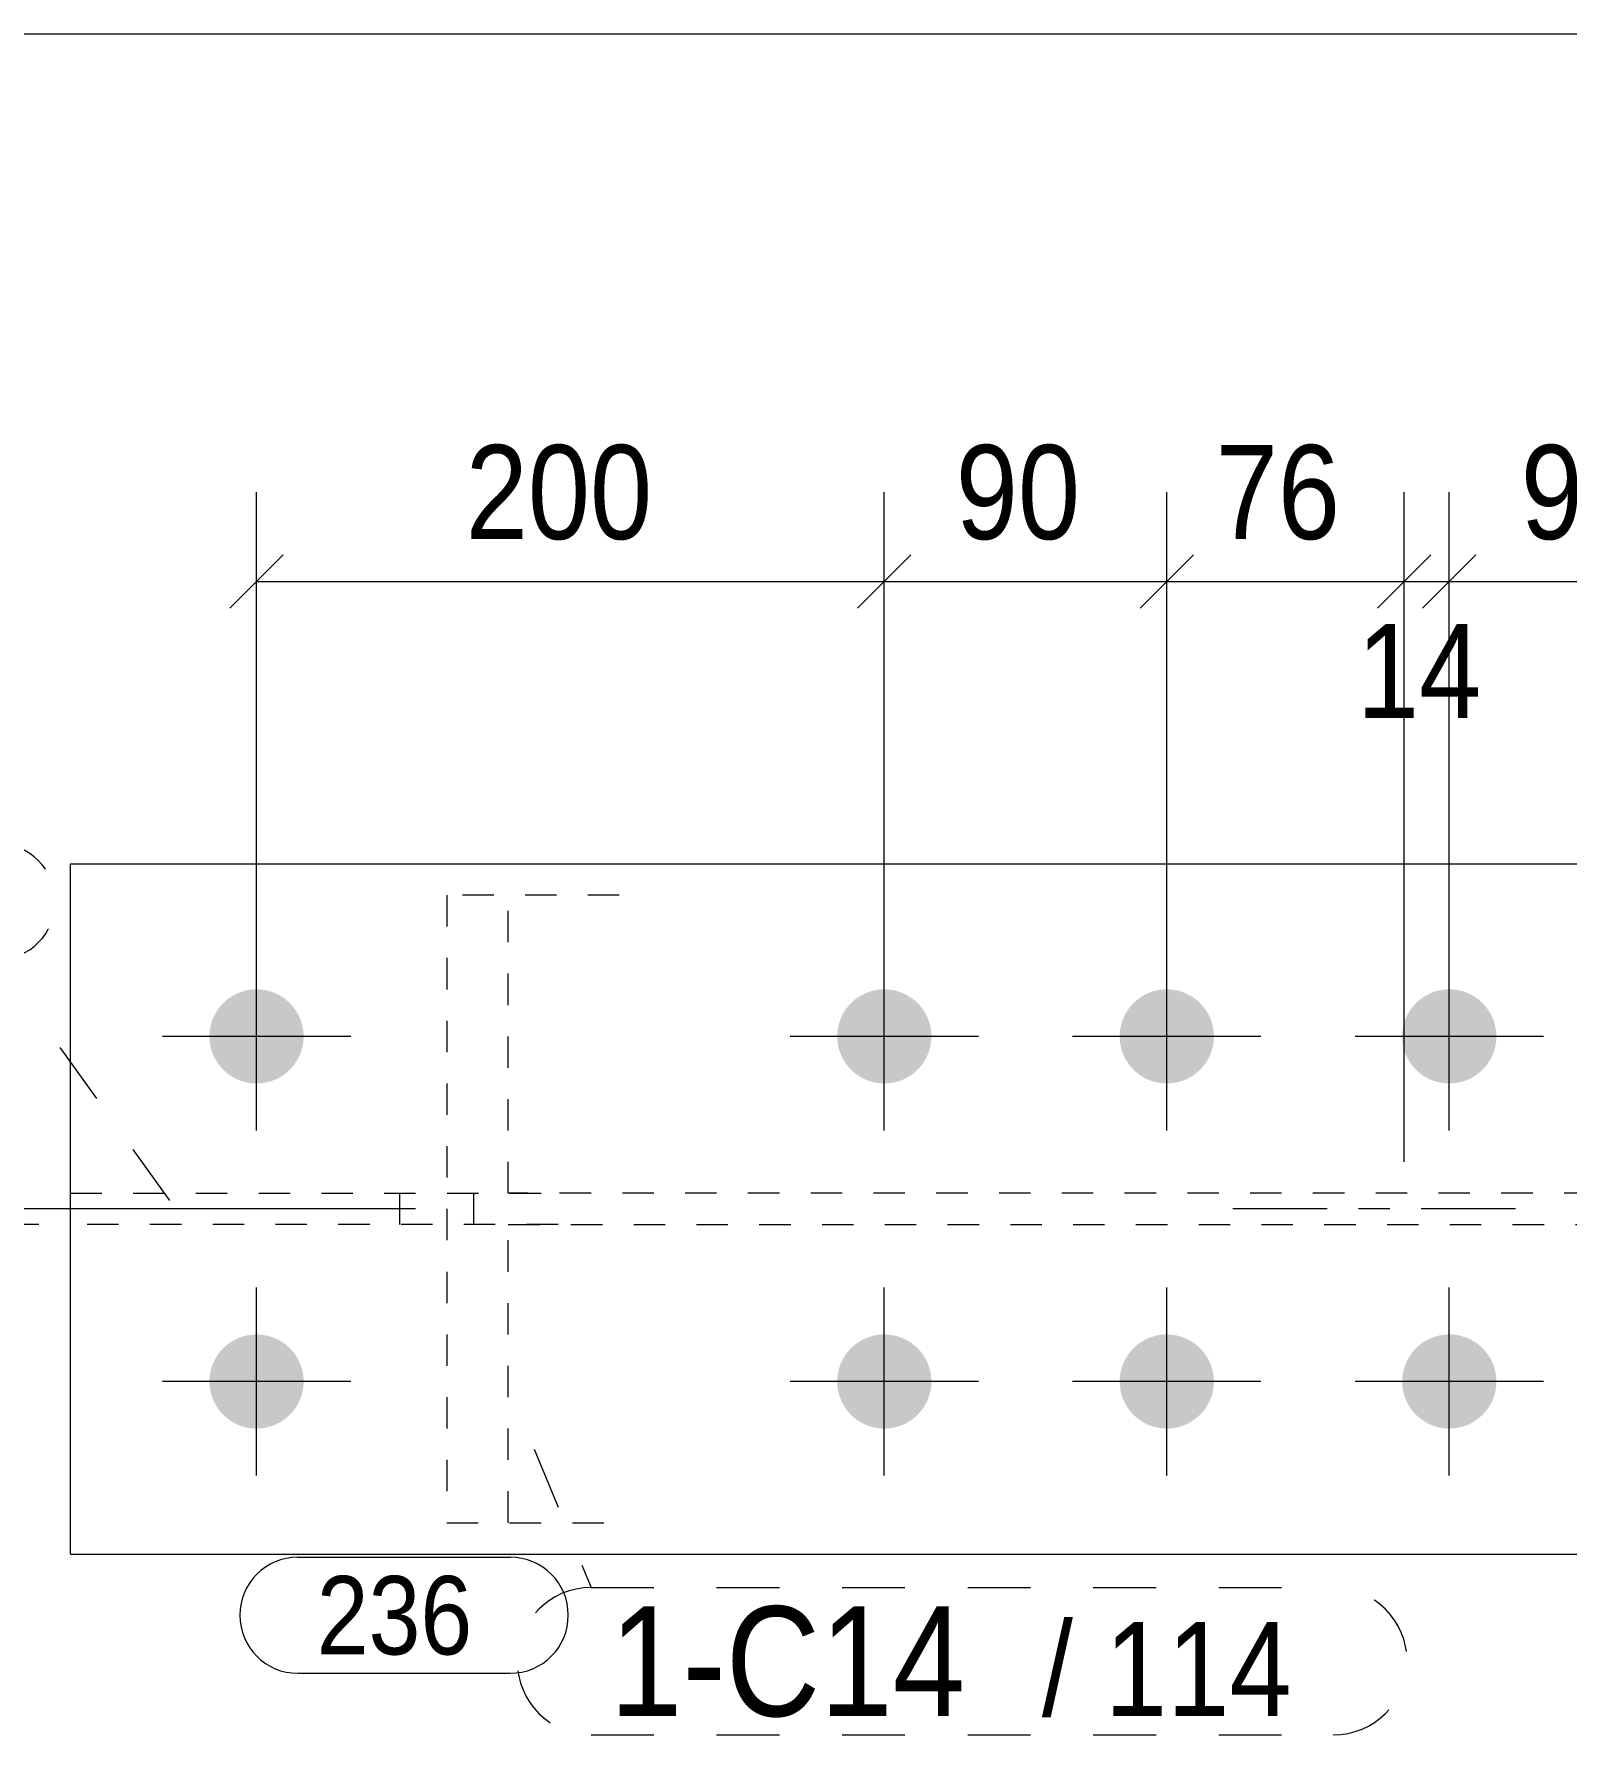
# Model space of a CAD drawing. Header units: millimetres. Extents: x 2 to 579, y 1 to 825.
# Drawn here: x 201.7 to 250.6, y 770.8 to 825 of the extents above; entities that cross this region are included whole.
import ezdxf

# ---------------------------------------------------------------- set-up
doc = ezdxf.new("R2010")
doc.units = ezdxf.units.MM
for name, pattern in [('XKITLINE00', [0]), ('XKITLINE01', [4, 1, -1, 1, -1]), ('XKITLINE02', [4, 2, -2]), ('XKITLINE03', [6, 3, -1, 1, -1])]:
    doc.linetypes.add(name, pattern=pattern)
for name, color, linetype, lineweight in [('Bolt', 3, 'Continuous', 0), ('Dimensions', 7, 'Continuous', 0), ('DrawingSheet', 5, 'Continuous', 0), ('Part', 2, 'Continuous', 0), ('PartMark', 7, 'Continuous', 0)]:
    doc.layers.add(name, color=color, linetype=linetype, lineweight=lineweight)
doc.styles.add('ARIAL', font='ARIAL.TTF')

# ---------------------------------------------------------------- blocks, each defined once
blk = doc.blocks.new('*A126')
at = {"layer": 'Bolt'}
for points in [[(208.797, 791.55), (208.76, 791.552), (208.723, 791.554), (208.687, 791.557), (208.65, 791.561), (208.614, 791.566), (208.577, 791.572), (208.541, 791.579), (208.505, 791.586), (208.469, 791.595), (208.434, 791.604), (208.398, 791.615), (208.363, 791.626), (208.328, 791.638), (208.294, 791.651), (208.26, 791.664), (208.226, 791.679), (208.192, 791.694), (208.159, 791.71), (208.127, 791.727), (208.094, 791.745), (208.063, 791.763), (208.031, 791.783), (208, 791.803), (207.97, 791.824), (207.94, 791.845), (207.911, 791.867), (207.882, 791.89), (207.854, 791.914), (207.826, 791.939), (207.799, 791.964), (207.773, 791.989), (207.747, 792.016), (207.722, 792.043), (207.698, 792.07), (207.674, 792.098), (207.651, 792.127), (207.629, 792.156), (207.607, 792.186), (207.587, 792.217), (207.567, 792.248), (207.547, 792.279), (207.529, 792.311), (207.511, 792.343), (207.494, 792.376), (207.478, 792.409), (207.462, 792.442), (207.448, 792.476), (207.434, 792.51), (207.421, 792.545), (207.409, 792.579), (207.398, 792.615), (207.388, 792.65), (207.379, 792.686), (207.37, 792.721), (207.363, 792.757), (207.356, 792.794), (207.35, 792.83), (207.345, 792.866), (207.341, 792.903), (207.338, 792.94), (207.336, 792.976), (207.334, 793.013), (207.334, 793.05), (207.334, 793.087), (207.336, 793.124), (207.338, 793.16), (207.341, 793.197), (207.345, 793.234), (207.35, 793.27), (207.356, 793.306), (207.363, 793.343), (207.37, 793.379), (207.379, 793.414), (207.388, 793.45), (207.398, 793.485), (207.409, 793.521), (207.421, 793.555), (207.434, 793.59), (207.448, 793.624), (207.462, 793.658), (207.478, 793.691), (207.494, 793.724), (207.511, 793.757), (207.529, 793.789), (207.547, 793.821), (207.567, 793.852), (207.587, 793.883), (207.607, 793.914), (207.629, 793.944), (207.651, 793.973), (207.674, 794.002), (207.698, 794.03), (207.722, 794.057), (207.747, 794.084), (207.773, 794.111), (207.799, 794.136), (207.826, 794.161), (207.854, 794.186), (207.882, 794.21), (207.911, 794.233), (207.94, 794.255), (207.97, 794.276), (208, 794.297), (208.031, 794.317), (208.063, 794.337), (208.094, 794.355), (208.127, 794.373), (208.159, 794.39), (208.192, 794.406), (208.226, 794.421), (208.26, 794.436), (208.294, 794.449), (208.328, 794.462), (208.363, 794.474), (208.398, 794.485), (208.434, 794.496), (208.469, 794.505), (208.505, 794.514), (208.541, 794.521), (208.577, 794.528), (208.614, 794.534), (208.65, 794.539), (208.687, 794.543), (208.723, 794.546), (208.76, 794.548), (208.797, 794.55), (208.834, 794.55), (208.871, 794.55), (208.907, 794.548), (208.944, 794.546), (208.981, 794.543), (209.017, 794.539), (209.054, 794.534), (209.09, 794.528), (209.126, 794.521), (209.162, 794.514), (209.198, 794.505), (209.234, 794.496), (209.269, 794.485), (209.304, 794.474), (209.339, 794.462), (209.374, 794.449), (209.408, 794.436), (209.442, 794.421), (209.475, 794.406), (209.508, 794.39), (209.541, 794.373), (209.573, 794.355), (209.605, 794.337), (209.636, 794.317), (209.667, 794.297), (209.697, 794.276), (209.727, 794.255), (209.757, 794.233), (209.785, 794.21), (209.814, 794.186), (209.841, 794.161), (209.868, 794.136), (209.894, 794.111), (209.92, 794.084), (209.945, 794.057), (209.97, 794.03), (209.993, 794.002), (210.016, 793.973), (210.039, 793.944), (210.06, 793.914), (210.081, 793.883), (210.101, 793.852), (210.12, 793.821), (210.139, 793.789), (210.157, 793.757), (210.174, 793.724), (210.19, 793.691), (210.205, 793.658), (210.22, 793.624), (210.233, 793.59), (210.246, 793.555), (210.258, 793.521), (210.269, 793.485), (210.279, 793.45), (210.289, 793.414), (210.297, 793.379), (210.305, 793.343), (210.312, 793.306), (210.318, 793.27), (210.323, 793.234), (210.327, 793.197), (210.33, 793.16), (210.332, 793.124), (210.333, 793.087), (210.334, 793.05), (210.333, 793.013), (210.332, 792.976), (210.33, 792.94), (210.327, 792.903), (210.323, 792.866), (210.318, 792.83), (210.312, 792.794), (210.305, 792.757), (210.297, 792.721), (210.289, 792.686), (210.279, 792.65), (210.269, 792.615), (210.258, 792.579), (210.246, 792.545), (210.233, 792.51), (210.22, 792.476), (210.205, 792.442), (210.19, 792.409), (210.174, 792.376), (210.157, 792.343), (210.139, 792.311), (210.12, 792.279), (210.101, 792.248), (210.081, 792.217), (210.06, 792.186), (210.039, 792.156), (210.016, 792.127), (209.993, 792.098), (209.97, 792.07), (209.945, 792.043), (209.92, 792.016), (209.894, 791.989), (209.868, 791.964), (209.841, 791.939), (209.814, 791.914), (209.785, 791.89), (209.757, 791.867), (209.727, 791.845), (209.697, 791.824), (209.667, 791.803), (209.636, 791.783), (209.605, 791.763), (209.573, 791.745), (209.541, 791.727), (209.508, 791.71), (209.475, 791.694), (209.442, 791.679), (209.408, 791.664), (209.374, 791.651), (209.339, 791.638), (209.304, 791.626), (209.269, 791.615), (209.234, 791.604), (209.198, 791.595), (209.162, 791.586), (209.126, 791.579), (209.09, 791.572), (209.054, 791.566), (209.017, 791.561), (208.981, 791.557), (208.944, 791.554), (208.907, 791.552), (208.871, 791.55), (208.834, 791.55)], [(228.797, 791.55), (228.76, 791.552), (228.723, 791.554), (228.687, 791.557), (228.65, 791.561), (228.614, 791.566), (228.577, 791.572), (228.541, 791.579), (228.505, 791.586), (228.469, 791.595), (228.434, 791.604), (228.398, 791.615), (228.363, 791.626), (228.328, 791.638), (228.294, 791.651), (228.26, 791.664), (228.226, 791.679), (228.192, 791.694), (228.159, 791.71), (228.127, 791.727), (228.094, 791.745), (228.063, 791.763), (228.031, 791.783), (228, 791.803), (227.97, 791.824), (227.94, 791.845), (227.911, 791.867), (227.882, 791.89), (227.854, 791.914), (227.826, 791.939), (227.799, 791.964), (227.773, 791.989), (227.747, 792.016), (227.722, 792.043), (227.698, 792.07), (227.674, 792.098), (227.651, 792.127), (227.629, 792.156), (227.607, 792.186), (227.587, 792.217), (227.567, 792.248), (227.547, 792.279), (227.529, 792.311), (227.511, 792.343), (227.494, 792.376), (227.478, 792.409), (227.462, 792.442), (227.448, 792.476), (227.434, 792.51), (227.421, 792.545), (227.409, 792.579), (227.398, 792.615), (227.388, 792.65), (227.379, 792.686), (227.37, 792.721), (227.363, 792.757), (227.356, 792.794), (227.35, 792.83), (227.345, 792.866), (227.341, 792.903), (227.338, 792.94), (227.336, 792.976), (227.334, 793.013), (227.334, 793.05), (227.334, 793.087), (227.336, 793.124), (227.338, 793.16), (227.341, 793.197), (227.345, 793.234), (227.35, 793.27), (227.356, 793.306), (227.363, 793.343), (227.37, 793.379), (227.379, 793.414), (227.388, 793.45), (227.398, 793.485), (227.409, 793.521), (227.421, 793.555), (227.434, 793.59), (227.448, 793.624), (227.462, 793.658), (227.478, 793.691), (227.494, 793.724), (227.511, 793.757), (227.529, 793.789), (227.547, 793.821), (227.567, 793.852), (227.587, 793.883), (227.607, 793.914), (227.629, 793.944), (227.651, 793.973), (227.674, 794.002), (227.698, 794.03), (227.722, 794.057), (227.747, 794.084), (227.773, 794.111), (227.799, 794.136), (227.826, 794.161), (227.854, 794.186), (227.882, 794.21), (227.911, 794.233), (227.94, 794.255), (227.97, 794.276), (228, 794.297), (228.031, 794.317), (228.063, 794.337), (228.094, 794.355), (228.127, 794.373), (228.159, 794.39), (228.192, 794.406), (228.226, 794.421), (228.26, 794.436), (228.294, 794.449), (228.328, 794.462), (228.363, 794.474), (228.398, 794.485), (228.434, 794.496), (228.469, 794.505), (228.505, 794.514), (228.541, 794.521), (228.577, 794.528), (228.614, 794.534), (228.65, 794.539), (228.687, 794.543), (228.723, 794.546), (228.76, 794.548), (228.797, 794.55), (228.834, 794.55), (228.871, 794.55), (228.907, 794.548), (228.944, 794.546), (228.981, 794.543), (229.017, 794.539), (229.054, 794.534), (229.09, 794.528), (229.126, 794.521), (229.162, 794.514), (229.198, 794.505), (229.234, 794.496), (229.269, 794.485), (229.304, 794.474), (229.339, 794.462), (229.374, 794.449), (229.408, 794.436), (229.442, 794.421), (229.475, 794.406), (229.508, 794.39), (229.541, 794.373), (229.573, 794.355), (229.605, 794.337), (229.636, 794.317), (229.667, 794.297), (229.697, 794.276), (229.727, 794.255), (229.757, 794.233), (229.785, 794.21), (229.814, 794.186), (229.841, 794.161), (229.868, 794.136), (229.894, 794.111), (229.92, 794.084), (229.945, 794.057), (229.97, 794.03), (229.993, 794.002), (230.016, 793.973), (230.039, 793.944), (230.06, 793.914), (230.081, 793.883), (230.101, 793.852), (230.12, 793.821), (230.139, 793.789), (230.157, 793.757), (230.174, 793.724), (230.19, 793.691), (230.205, 793.658), (230.22, 793.624), (230.233, 793.59), (230.246, 793.555), (230.258, 793.521), (230.269, 793.485), (230.279, 793.45), (230.289, 793.414), (230.297, 793.379), (230.305, 793.343), (230.312, 793.306), (230.318, 793.27), (230.323, 793.234), (230.327, 793.197), (230.33, 793.16), (230.332, 793.124), (230.333, 793.087), (230.334, 793.05), (230.333, 793.013), (230.332, 792.976), (230.33, 792.94), (230.327, 792.903), (230.323, 792.866), (230.318, 792.83), (230.312, 792.794), (230.305, 792.757), (230.297, 792.721), (230.289, 792.686), (230.279, 792.65), (230.269, 792.615), (230.258, 792.579), (230.246, 792.545), (230.233, 792.51), (230.22, 792.476), (230.205, 792.442), (230.19, 792.409), (230.174, 792.376), (230.157, 792.343), (230.139, 792.311), (230.12, 792.279), (230.101, 792.248), (230.081, 792.217), (230.06, 792.186), (230.039, 792.156), (230.016, 792.127), (229.993, 792.098), (229.97, 792.07), (229.945, 792.043), (229.92, 792.016), (229.894, 791.989), (229.868, 791.964), (229.841, 791.939), (229.814, 791.914), (229.785, 791.89), (229.757, 791.867), (229.727, 791.845), (229.697, 791.824), (229.667, 791.803), (229.636, 791.783), (229.605, 791.763), (229.573, 791.745), (229.541, 791.727), (229.508, 791.71), (229.475, 791.694), (229.442, 791.679), (229.408, 791.664), (229.374, 791.651), (229.339, 791.638), (229.304, 791.626), (229.269, 791.615), (229.234, 791.604), (229.198, 791.595), (229.162, 791.586), (229.126, 791.579), (229.09, 791.572), (229.054, 791.566), (229.017, 791.561), (228.981, 791.557), (228.944, 791.554), (228.907, 791.552), (228.871, 791.55), (228.834, 791.55)], [(237.797, 791.55), (237.76, 791.552), (237.723, 791.554), (237.687, 791.557), (237.65, 791.561), (237.614, 791.566), (237.577, 791.572), (237.541, 791.579), (237.505, 791.586), (237.469, 791.595), (237.434, 791.604), (237.398, 791.615), (237.363, 791.626), (237.328, 791.638), (237.294, 791.651), (237.26, 791.664), (237.226, 791.679), (237.192, 791.694), (237.159, 791.71), (237.127, 791.727), (237.094, 791.745), (237.063, 791.763), (237.031, 791.783), (237, 791.803), (236.97, 791.824), (236.94, 791.845), (236.911, 791.867), (236.882, 791.89), (236.854, 791.914), (236.826, 791.939), (236.799, 791.964), (236.773, 791.989), (236.747, 792.016), (236.722, 792.043), (236.698, 792.07), (236.674, 792.098), (236.651, 792.127), (236.629, 792.156), (236.607, 792.186), (236.587, 792.217), (236.567, 792.248), (236.547, 792.279), (236.529, 792.311), (236.511, 792.343), (236.494, 792.376), (236.478, 792.409), (236.462, 792.442), (236.448, 792.476), (236.434, 792.51), (236.421, 792.545), (236.409, 792.579), (236.398, 792.615), (236.388, 792.65), (236.379, 792.686), (236.37, 792.721), (236.363, 792.757), (236.356, 792.794), (236.35, 792.83), (236.345, 792.866), (236.341, 792.903), (236.338, 792.94), (236.336, 792.976), (236.334, 793.013), (236.334, 793.05), (236.334, 793.087), (236.336, 793.124), (236.338, 793.16), (236.341, 793.197), (236.345, 793.234), (236.35, 793.27), (236.356, 793.306), (236.363, 793.343), (236.37, 793.379), (236.379, 793.414), (236.388, 793.45), (236.398, 793.485), (236.409, 793.521), (236.421, 793.555), (236.434, 793.59), (236.448, 793.624), (236.462, 793.658), (236.478, 793.691), (236.494, 793.724), (236.511, 793.757), (236.529, 793.789), (236.547, 793.821), (236.567, 793.852), (236.587, 793.883), (236.607, 793.914), (236.629, 793.944), (236.651, 793.973), (236.674, 794.002), (236.698, 794.03), (236.722, 794.057), (236.747, 794.084), (236.773, 794.111), (236.799, 794.136), (236.826, 794.161), (236.854, 794.186), (236.882, 794.21), (236.911, 794.233), (236.94, 794.255), (236.97, 794.276), (237, 794.297), (237.031, 794.317), (237.063, 794.337), (237.094, 794.355), (237.127, 794.373), (237.159, 794.39), (237.192, 794.406), (237.226, 794.421), (237.26, 794.436), (237.294, 794.449), (237.328, 794.462), (237.363, 794.474), (237.398, 794.485), (237.434, 794.496), (237.469, 794.505), (237.505, 794.514), (237.541, 794.521), (237.577, 794.528), (237.614, 794.534), (237.65, 794.539), (237.687, 794.543), (237.723, 794.546), (237.76, 794.548), (237.797, 794.55), (237.834, 794.55), (237.871, 794.55), (237.907, 794.548), (237.944, 794.546), (237.981, 794.543), (238.017, 794.539), (238.054, 794.534), (238.09, 794.528), (238.126, 794.521), (238.162, 794.514), (238.198, 794.505), (238.234, 794.496), (238.269, 794.485), (238.304, 794.474), (238.339, 794.462), (238.374, 794.449), (238.408, 794.436), (238.442, 794.421), (238.475, 794.406), (238.508, 794.39), (238.541, 794.373), (238.573, 794.355), (238.605, 794.337), (238.636, 794.317), (238.667, 794.297), (238.697, 794.276), (238.727, 794.255), (238.757, 794.233), (238.785, 794.21), (238.814, 794.186), (238.841, 794.161), (238.868, 794.136), (238.894, 794.111), (238.92, 794.084), (238.945, 794.057), (238.97, 794.03), (238.993, 794.002), (239.016, 793.973), (239.039, 793.944), (239.06, 793.914), (239.081, 793.883), (239.101, 793.852), (239.12, 793.821), (239.139, 793.789), (239.157, 793.757), (239.174, 793.724), (239.19, 793.691), (239.205, 793.658), (239.22, 793.624), (239.233, 793.59), (239.246, 793.555), (239.258, 793.521), (239.269, 793.485), (239.279, 793.45), (239.289, 793.414), (239.297, 793.379), (239.305, 793.343), (239.312, 793.306), (239.318, 793.27), (239.323, 793.234), (239.327, 793.197), (239.33, 793.16), (239.332, 793.124), (239.333, 793.087), (239.334, 793.05), (239.333, 793.013), (239.332, 792.976), (239.33, 792.94), (239.327, 792.903), (239.323, 792.866), (239.318, 792.83), (239.312, 792.794), (239.305, 792.757), (239.297, 792.721), (239.289, 792.686), (239.279, 792.65), (239.269, 792.615), (239.258, 792.579), (239.246, 792.545), (239.233, 792.51), (239.22, 792.476), (239.205, 792.442), (239.19, 792.409), (239.174, 792.376), (239.157, 792.343), (239.139, 792.311), (239.12, 792.279), (239.101, 792.248), (239.081, 792.217), (239.06, 792.186), (239.039, 792.156), (239.016, 792.127), (238.993, 792.098), (238.97, 792.07), (238.945, 792.043), (238.92, 792.016), (238.894, 791.989), (238.868, 791.964), (238.841, 791.939), (238.814, 791.914), (238.785, 791.89), (238.757, 791.867), (238.727, 791.845), (238.697, 791.824), (238.667, 791.803), (238.636, 791.783), (238.605, 791.763), (238.573, 791.745), (238.541, 791.727), (238.508, 791.71), (238.475, 791.694), (238.442, 791.679), (238.408, 791.664), (238.374, 791.651), (238.339, 791.638), (238.304, 791.626), (238.269, 791.615), (238.234, 791.604), (238.198, 791.595), (238.162, 791.586), (238.126, 791.579), (238.09, 791.572), (238.054, 791.566), (238.017, 791.561), (237.981, 791.557), (237.944, 791.554), (237.907, 791.552), (237.871, 791.55), (237.834, 791.55)], [(246.797, 791.55), (246.76, 791.552), (246.723, 791.554), (246.687, 791.557), (246.65, 791.561), (246.614, 791.566), (246.577, 791.572), (246.541, 791.579), (246.505, 791.586), (246.469, 791.595), (246.434, 791.604), (246.398, 791.615), (246.363, 791.626), (246.328, 791.638), (246.294, 791.651), (246.26, 791.664), (246.226, 791.679), (246.192, 791.694), (246.159, 791.71), (246.127, 791.727), (246.094, 791.745), (246.063, 791.763), (246.031, 791.783), (246, 791.803), (245.97, 791.824), (245.94, 791.845), (245.911, 791.867), (245.882, 791.89), (245.854, 791.914), (245.826, 791.939), (245.799, 791.964), (245.773, 791.989), (245.747, 792.016), (245.722, 792.043), (245.698, 792.07), (245.674, 792.098), (245.651, 792.127), (245.629, 792.156), (245.607, 792.186), (245.587, 792.217), (245.567, 792.248), (245.547, 792.279), (245.529, 792.311), (245.511, 792.343), (245.494, 792.376), (245.478, 792.409), (245.462, 792.442), (245.448, 792.476), (245.434, 792.51), (245.421, 792.545), (245.409, 792.579), (245.398, 792.615), (245.388, 792.65), (245.379, 792.686), (245.37, 792.721), (245.363, 792.757), (245.356, 792.794), (245.35, 792.83), (245.345, 792.866), (245.341, 792.903), (245.338, 792.94), (245.336, 792.976), (245.334, 793.013), (245.334, 793.05), (245.334, 793.087), (245.336, 793.124), (245.338, 793.16), (245.341, 793.197), (245.345, 793.234), (245.35, 793.27), (245.356, 793.306), (245.363, 793.343), (245.37, 793.379), (245.379, 793.414), (245.388, 793.45), (245.398, 793.485), (245.409, 793.521), (245.421, 793.555), (245.434, 793.59), (245.448, 793.624), (245.462, 793.658), (245.478, 793.691), (245.494, 793.724), (245.511, 793.757), (245.529, 793.789), (245.547, 793.821), (245.567, 793.852), (245.587, 793.883), (245.607, 793.914), (245.629, 793.944), (245.651, 793.973), (245.674, 794.002), (245.698, 794.03), (245.722, 794.057), (245.747, 794.084), (245.773, 794.111), (245.799, 794.136), (245.826, 794.161), (245.854, 794.186), (245.882, 794.21), (245.911, 794.233), (245.94, 794.255), (245.97, 794.276), (246, 794.297), (246.031, 794.317), (246.063, 794.337), (246.094, 794.355), (246.127, 794.373), (246.159, 794.39), (246.192, 794.406), (246.226, 794.421), (246.26, 794.436), (246.294, 794.449), (246.328, 794.462), (246.363, 794.474), (246.398, 794.485), (246.434, 794.496), (246.469, 794.505), (246.505, 794.514), (246.541, 794.521), (246.577, 794.528), (246.614, 794.534), (246.65, 794.539), (246.687, 794.543), (246.723, 794.546), (246.76, 794.548), (246.797, 794.55), (246.834, 794.55), (246.871, 794.55), (246.907, 794.548), (246.944, 794.546), (246.981, 794.543), (247.017, 794.539), (247.054, 794.534), (247.09, 794.528), (247.126, 794.521), (247.162, 794.514), (247.198, 794.505), (247.234, 794.496), (247.269, 794.485), (247.304, 794.474), (247.339, 794.462), (247.374, 794.449), (247.408, 794.436), (247.442, 794.421), (247.475, 794.406), (247.508, 794.39), (247.541, 794.373), (247.573, 794.355), (247.605, 794.337), (247.636, 794.317), (247.667, 794.297), (247.697, 794.276), (247.727, 794.255), (247.757, 794.233), (247.785, 794.21), (247.814, 794.186), (247.841, 794.161), (247.868, 794.136), (247.894, 794.111), (247.92, 794.084), (247.945, 794.057), (247.97, 794.03), (247.993, 794.002), (248.016, 793.973), (248.039, 793.944), (248.06, 793.914), (248.081, 793.883), (248.101, 793.852), (248.12, 793.821), (248.139, 793.789), (248.157, 793.757), (248.174, 793.724), (248.19, 793.691), (248.205, 793.658), (248.22, 793.624), (248.233, 793.59), (248.246, 793.555), (248.258, 793.521), (248.269, 793.485), (248.279, 793.45), (248.289, 793.414), (248.297, 793.379), (248.305, 793.343), (248.312, 793.306), (248.318, 793.27), (248.323, 793.234), (248.327, 793.197), (248.33, 793.16), (248.332, 793.124), (248.333, 793.087), (248.334, 793.05), (248.333, 793.013), (248.332, 792.976), (248.33, 792.94), (248.327, 792.903), (248.323, 792.866), (248.318, 792.83), (248.312, 792.794), (248.305, 792.757), (248.297, 792.721), (248.289, 792.686), (248.279, 792.65), (248.269, 792.615), (248.258, 792.579), (248.246, 792.545), (248.233, 792.51), (248.22, 792.476), (248.205, 792.442), (248.19, 792.409), (248.174, 792.376), (248.157, 792.343), (248.139, 792.311), (248.12, 792.279), (248.101, 792.248), (248.081, 792.217), (248.06, 792.186), (248.039, 792.156), (248.016, 792.127), (247.993, 792.098), (247.97, 792.07), (247.945, 792.043), (247.92, 792.016), (247.894, 791.989), (247.868, 791.964), (247.841, 791.939), (247.814, 791.914), (247.785, 791.89), (247.757, 791.867), (247.727, 791.845), (247.697, 791.824), (247.667, 791.803), (247.636, 791.783), (247.605, 791.763), (247.573, 791.745), (247.541, 791.727), (247.508, 791.71), (247.475, 791.694), (247.442, 791.679), (247.408, 791.664), (247.374, 791.651), (247.339, 791.638), (247.304, 791.626), (247.269, 791.615), (247.234, 791.604), (247.198, 791.595), (247.162, 791.586), (247.126, 791.579), (247.09, 791.572), (247.054, 791.566), (247.017, 791.561), (246.981, 791.557), (246.944, 791.554), (246.907, 791.552), (246.871, 791.55), (246.834, 791.55)], [(208.797, 780.55), (208.76, 780.552), (208.723, 780.554), (208.687, 780.557), (208.65, 780.561), (208.614, 780.566), (208.577, 780.572), (208.541, 780.579), (208.505, 780.586), (208.469, 780.595), (208.434, 780.604), (208.398, 780.615), (208.363, 780.626), (208.328, 780.638), (208.294, 780.651), (208.26, 780.664), (208.226, 780.679), (208.192, 780.694), (208.159, 780.71), (208.127, 780.727), (208.094, 780.745), (208.063, 780.763), (208.031, 780.783), (208, 780.803), (207.97, 780.824), (207.94, 780.845), (207.911, 780.867), (207.882, 780.89), (207.854, 780.914), (207.826, 780.939), (207.799, 780.964), (207.773, 780.989), (207.747, 781.016), (207.722, 781.043), (207.698, 781.07), (207.674, 781.098), (207.651, 781.127), (207.629, 781.156), (207.607, 781.186), (207.587, 781.217), (207.567, 781.248), (207.547, 781.279), (207.529, 781.311), (207.511, 781.343), (207.494, 781.376), (207.478, 781.409), (207.462, 781.442), (207.448, 781.476), (207.434, 781.51), (207.421, 781.545), (207.409, 781.579), (207.398, 781.615), (207.388, 781.65), (207.379, 781.686), (207.37, 781.721), (207.363, 781.757), (207.356, 781.794), (207.35, 781.83), (207.345, 781.866), (207.341, 781.903), (207.338, 781.94), (207.336, 781.976), (207.334, 782.013), (207.334, 782.05), (207.334, 782.087), (207.336, 782.124), (207.338, 782.16), (207.341, 782.197), (207.345, 782.234), (207.35, 782.27), (207.356, 782.306), (207.363, 782.343), (207.37, 782.379), (207.379, 782.414), (207.388, 782.45), (207.398, 782.485), (207.409, 782.521), (207.421, 782.555), (207.434, 782.59), (207.448, 782.624), (207.462, 782.658), (207.478, 782.691), (207.494, 782.724), (207.511, 782.757), (207.529, 782.789), (207.547, 782.821), (207.567, 782.852), (207.587, 782.883), (207.607, 782.914), (207.629, 782.944), (207.651, 782.973), (207.674, 783.002), (207.698, 783.03), (207.722, 783.057), (207.747, 783.084), (207.773, 783.111), (207.799, 783.136), (207.826, 783.161), (207.854, 783.186), (207.882, 783.21), (207.911, 783.233), (207.94, 783.255), (207.97, 783.276), (208, 783.297), (208.031, 783.317), (208.063, 783.337), (208.094, 783.355), (208.127, 783.373), (208.159, 783.39), (208.192, 783.406), (208.226, 783.421), (208.26, 783.436), (208.294, 783.449), (208.328, 783.462), (208.363, 783.474), (208.398, 783.485), (208.434, 783.496), (208.469, 783.505), (208.505, 783.514), (208.541, 783.521), (208.577, 783.528), (208.614, 783.534), (208.65, 783.539), (208.687, 783.543), (208.723, 783.546), (208.76, 783.548), (208.797, 783.55), (208.834, 783.55), (208.871, 783.55), (208.907, 783.548), (208.944, 783.546), (208.981, 783.543), (209.017, 783.539), (209.054, 783.534), (209.09, 783.528), (209.126, 783.521), (209.162, 783.514), (209.198, 783.505), (209.234, 783.496), (209.269, 783.485), (209.304, 783.474), (209.339, 783.462), (209.374, 783.449), (209.408, 783.436), (209.442, 783.421), (209.475, 783.406), (209.508, 783.39), (209.541, 783.373), (209.573, 783.355), (209.605, 783.337), (209.636, 783.317), (209.667, 783.297), (209.697, 783.276), (209.727, 783.255), (209.757, 783.233), (209.785, 783.21), (209.814, 783.186), (209.841, 783.161), (209.868, 783.136), (209.894, 783.111), (209.92, 783.084), (209.945, 783.057), (209.97, 783.03), (209.993, 783.002), (210.016, 782.973), (210.039, 782.944), (210.06, 782.914), (210.081, 782.883), (210.101, 782.852), (210.12, 782.821), (210.139, 782.789), (210.157, 782.757), (210.174, 782.724), (210.19, 782.691), (210.205, 782.658), (210.22, 782.624), (210.233, 782.59), (210.246, 782.555), (210.258, 782.521), (210.269, 782.485), (210.279, 782.45), (210.289, 782.414), (210.297, 782.379), (210.305, 782.343), (210.312, 782.306), (210.318, 782.27), (210.323, 782.234), (210.327, 782.197), (210.33, 782.16), (210.332, 782.124), (210.333, 782.087), (210.334, 782.05), (210.333, 782.013), (210.332, 781.976), (210.33, 781.94), (210.327, 781.903), (210.323, 781.866), (210.318, 781.83), (210.312, 781.794), (210.305, 781.757), (210.297, 781.721), (210.289, 781.686), (210.279, 781.65), (210.269, 781.615), (210.258, 781.579), (210.246, 781.545), (210.233, 781.51), (210.22, 781.476), (210.205, 781.442), (210.19, 781.409), (210.174, 781.376), (210.157, 781.343), (210.139, 781.311), (210.12, 781.279), (210.101, 781.248), (210.081, 781.217), (210.06, 781.186), (210.039, 781.156), (210.016, 781.127), (209.993, 781.098), (209.97, 781.07), (209.945, 781.043), (209.92, 781.016), (209.894, 780.989), (209.868, 780.964), (209.841, 780.939), (209.814, 780.914), (209.785, 780.89), (209.757, 780.867), (209.727, 780.845), (209.697, 780.824), (209.667, 780.803), (209.636, 780.783), (209.605, 780.763), (209.573, 780.745), (209.541, 780.727), (209.508, 780.71), (209.475, 780.694), (209.442, 780.679), (209.408, 780.664), (209.374, 780.651), (209.339, 780.638), (209.304, 780.626), (209.269, 780.615), (209.234, 780.604), (209.198, 780.595), (209.162, 780.586), (209.126, 780.579), (209.09, 780.572), (209.054, 780.566), (209.017, 780.561), (208.981, 780.557), (208.944, 780.554), (208.907, 780.552), (208.871, 780.55), (208.834, 780.55)], [(228.797, 780.55), (228.76, 780.552), (228.723, 780.554), (228.687, 780.557), (228.65, 780.561), (228.614, 780.566), (228.577, 780.572), (228.541, 780.579), (228.505, 780.586), (228.469, 780.595), (228.434, 780.604), (228.398, 780.615), (228.363, 780.626), (228.328, 780.638), (228.294, 780.651), (228.26, 780.664), (228.226, 780.679), (228.192, 780.694), (228.159, 780.71), (228.127, 780.727), (228.094, 780.745), (228.063, 780.763), (228.031, 780.783), (228, 780.803), (227.97, 780.824), (227.94, 780.845), (227.911, 780.867), (227.882, 780.89), (227.854, 780.914), (227.826, 780.939), (227.799, 780.964), (227.773, 780.989), (227.747, 781.016), (227.722, 781.043), (227.698, 781.07), (227.674, 781.098), (227.651, 781.127), (227.629, 781.156), (227.607, 781.186), (227.587, 781.217), (227.567, 781.248), (227.547, 781.279), (227.529, 781.311), (227.511, 781.343), (227.494, 781.376), (227.478, 781.409), (227.462, 781.442), (227.448, 781.476), (227.434, 781.51), (227.421, 781.545), (227.409, 781.579), (227.398, 781.615), (227.388, 781.65), (227.379, 781.686), (227.37, 781.721), (227.363, 781.757), (227.356, 781.794), (227.35, 781.83), (227.345, 781.866), (227.341, 781.903), (227.338, 781.94), (227.336, 781.976), (227.334, 782.013), (227.334, 782.05), (227.334, 782.087), (227.336, 782.124), (227.338, 782.16), (227.341, 782.197), (227.345, 782.234), (227.35, 782.27), (227.356, 782.306), (227.363, 782.343), (227.37, 782.379), (227.379, 782.414), (227.388, 782.45), (227.398, 782.485), (227.409, 782.521), (227.421, 782.555), (227.434, 782.59), (227.448, 782.624), (227.462, 782.658), (227.478, 782.691), (227.494, 782.724), (227.511, 782.757), (227.529, 782.789), (227.547, 782.821), (227.567, 782.852), (227.587, 782.883), (227.607, 782.914), (227.629, 782.944), (227.651, 782.973), (227.674, 783.002), (227.698, 783.03), (227.722, 783.057), (227.747, 783.084), (227.773, 783.111), (227.799, 783.136), (227.826, 783.161), (227.854, 783.186), (227.882, 783.21), (227.911, 783.233), (227.94, 783.255), (227.97, 783.276), (228, 783.297), (228.031, 783.317), (228.063, 783.337), (228.094, 783.355), (228.127, 783.373), (228.159, 783.39), (228.192, 783.406), (228.226, 783.421), (228.26, 783.436), (228.294, 783.449), (228.328, 783.462), (228.363, 783.474), (228.398, 783.485), (228.434, 783.496), (228.469, 783.505), (228.505, 783.514), (228.541, 783.521), (228.577, 783.528), (228.614, 783.534), (228.65, 783.539), (228.687, 783.543), (228.723, 783.546), (228.76, 783.548), (228.797, 783.55), (228.834, 783.55), (228.871, 783.55), (228.907, 783.548), (228.944, 783.546), (228.981, 783.543), (229.017, 783.539), (229.054, 783.534), (229.09, 783.528), (229.126, 783.521), (229.162, 783.514), (229.198, 783.505), (229.234, 783.496), (229.269, 783.485), (229.304, 783.474), (229.339, 783.462), (229.374, 783.449), (229.408, 783.436), (229.442, 783.421), (229.475, 783.406), (229.508, 783.39), (229.541, 783.373), (229.573, 783.355), (229.605, 783.337), (229.636, 783.317), (229.667, 783.297), (229.697, 783.276), (229.727, 783.255), (229.757, 783.233), (229.785, 783.21), (229.814, 783.186), (229.841, 783.161), (229.868, 783.136), (229.894, 783.111), (229.92, 783.084), (229.945, 783.057), (229.97, 783.03), (229.993, 783.002), (230.016, 782.973), (230.039, 782.944), (230.06, 782.914), (230.081, 782.883), (230.101, 782.852), (230.12, 782.821), (230.139, 782.789), (230.157, 782.757), (230.174, 782.724), (230.19, 782.691), (230.205, 782.658), (230.22, 782.624), (230.233, 782.59), (230.246, 782.555), (230.258, 782.521), (230.269, 782.485), (230.279, 782.45), (230.289, 782.414), (230.297, 782.379), (230.305, 782.343), (230.312, 782.306), (230.318, 782.27), (230.323, 782.234), (230.327, 782.197), (230.33, 782.16), (230.332, 782.124), (230.333, 782.087), (230.334, 782.05), (230.333, 782.013), (230.332, 781.976), (230.33, 781.94), (230.327, 781.903), (230.323, 781.866), (230.318, 781.83), (230.312, 781.794), (230.305, 781.757), (230.297, 781.721), (230.289, 781.686), (230.279, 781.65), (230.269, 781.615), (230.258, 781.579), (230.246, 781.545), (230.233, 781.51), (230.22, 781.476), (230.205, 781.442), (230.19, 781.409), (230.174, 781.376), (230.157, 781.343), (230.139, 781.311), (230.12, 781.279), (230.101, 781.248), (230.081, 781.217), (230.06, 781.186), (230.039, 781.156), (230.016, 781.127), (229.993, 781.098), (229.97, 781.07), (229.945, 781.043), (229.92, 781.016), (229.894, 780.989), (229.868, 780.964), (229.841, 780.939), (229.814, 780.914), (229.785, 780.89), (229.757, 780.867), (229.727, 780.845), (229.697, 780.824), (229.667, 780.803), (229.636, 780.783), (229.605, 780.763), (229.573, 780.745), (229.541, 780.727), (229.508, 780.71), (229.475, 780.694), (229.442, 780.679), (229.408, 780.664), (229.374, 780.651), (229.339, 780.638), (229.304, 780.626), (229.269, 780.615), (229.234, 780.604), (229.198, 780.595), (229.162, 780.586), (229.126, 780.579), (229.09, 780.572), (229.054, 780.566), (229.017, 780.561), (228.981, 780.557), (228.944, 780.554), (228.907, 780.552), (228.871, 780.55), (228.834, 780.55)], [(237.797, 780.55), (237.76, 780.552), (237.723, 780.554), (237.687, 780.557), (237.65, 780.561), (237.614, 780.566), (237.577, 780.572), (237.541, 780.579), (237.505, 780.586), (237.469, 780.595), (237.434, 780.604), (237.398, 780.615), (237.363, 780.626), (237.328, 780.638), (237.294, 780.651), (237.26, 780.664), (237.226, 780.679), (237.192, 780.694), (237.159, 780.71), (237.127, 780.727), (237.094, 780.745), (237.063, 780.763), (237.031, 780.783), (237, 780.803), (236.97, 780.824), (236.94, 780.845), (236.911, 780.867), (236.882, 780.89), (236.854, 780.914), (236.826, 780.939), (236.799, 780.964), (236.773, 780.989), (236.747, 781.016), (236.722, 781.043), (236.698, 781.07), (236.674, 781.098), (236.651, 781.127), (236.629, 781.156), (236.607, 781.186), (236.587, 781.217), (236.567, 781.248), (236.547, 781.279), (236.529, 781.311), (236.511, 781.343), (236.494, 781.376), (236.478, 781.409), (236.462, 781.442), (236.448, 781.476), (236.434, 781.51), (236.421, 781.545), (236.409, 781.579), (236.398, 781.615), (236.388, 781.65), (236.379, 781.686), (236.37, 781.721), (236.363, 781.757), (236.356, 781.794), (236.35, 781.83), (236.345, 781.866), (236.341, 781.903), (236.338, 781.94), (236.336, 781.976), (236.334, 782.013), (236.334, 782.05), (236.334, 782.087), (236.336, 782.124), (236.338, 782.16), (236.341, 782.197), (236.345, 782.234), (236.35, 782.27), (236.356, 782.306), (236.363, 782.343), (236.37, 782.379), (236.379, 782.414), (236.388, 782.45), (236.398, 782.485), (236.409, 782.521), (236.421, 782.555), (236.434, 782.59), (236.448, 782.624), (236.462, 782.658), (236.478, 782.691), (236.494, 782.724), (236.511, 782.757), (236.529, 782.789), (236.547, 782.821), (236.567, 782.852), (236.587, 782.883), (236.607, 782.914), (236.629, 782.944), (236.651, 782.973), (236.674, 783.002), (236.698, 783.03), (236.722, 783.057), (236.747, 783.084), (236.773, 783.111), (236.799, 783.136), (236.826, 783.161), (236.854, 783.186), (236.882, 783.21), (236.911, 783.233), (236.94, 783.255), (236.97, 783.276), (237, 783.297), (237.031, 783.317), (237.063, 783.337), (237.094, 783.355), (237.127, 783.373), (237.159, 783.39), (237.192, 783.406), (237.226, 783.421), (237.26, 783.436), (237.294, 783.449), (237.328, 783.462), (237.363, 783.474), (237.398, 783.485), (237.434, 783.496), (237.469, 783.505), (237.505, 783.514), (237.541, 783.521), (237.577, 783.528), (237.614, 783.534), (237.65, 783.539), (237.687, 783.543), (237.723, 783.546), (237.76, 783.548), (237.797, 783.55), (237.834, 783.55), (237.871, 783.55), (237.907, 783.548), (237.944, 783.546), (237.981, 783.543), (238.017, 783.539), (238.054, 783.534), (238.09, 783.528), (238.126, 783.521), (238.162, 783.514), (238.198, 783.505), (238.234, 783.496), (238.269, 783.485), (238.304, 783.474), (238.339, 783.462), (238.374, 783.449), (238.408, 783.436), (238.442, 783.421), (238.475, 783.406), (238.508, 783.39), (238.541, 783.373), (238.573, 783.355), (238.605, 783.337), (238.636, 783.317), (238.667, 783.297), (238.697, 783.276), (238.727, 783.255), (238.757, 783.233), (238.785, 783.21), (238.814, 783.186), (238.841, 783.161), (238.868, 783.136), (238.894, 783.111), (238.92, 783.084), (238.945, 783.057), (238.97, 783.03), (238.993, 783.002), (239.016, 782.973), (239.039, 782.944), (239.06, 782.914), (239.081, 782.883), (239.101, 782.852), (239.12, 782.821), (239.139, 782.789), (239.157, 782.757), (239.174, 782.724), (239.19, 782.691), (239.205, 782.658), (239.22, 782.624), (239.233, 782.59), (239.246, 782.555), (239.258, 782.521), (239.269, 782.485), (239.279, 782.45), (239.289, 782.414), (239.297, 782.379), (239.305, 782.343), (239.312, 782.306), (239.318, 782.27), (239.323, 782.234), (239.327, 782.197), (239.33, 782.16), (239.332, 782.124), (239.333, 782.087), (239.334, 782.05), (239.333, 782.013), (239.332, 781.976), (239.33, 781.94), (239.327, 781.903), (239.323, 781.866), (239.318, 781.83), (239.312, 781.794), (239.305, 781.757), (239.297, 781.721), (239.289, 781.686), (239.279, 781.65), (239.269, 781.615), (239.258, 781.579), (239.246, 781.545), (239.233, 781.51), (239.22, 781.476), (239.205, 781.442), (239.19, 781.409), (239.174, 781.376), (239.157, 781.343), (239.139, 781.311), (239.12, 781.279), (239.101, 781.248), (239.081, 781.217), (239.06, 781.186), (239.039, 781.156), (239.016, 781.127), (238.993, 781.098), (238.97, 781.07), (238.945, 781.043), (238.92, 781.016), (238.894, 780.989), (238.868, 780.964), (238.841, 780.939), (238.814, 780.914), (238.785, 780.89), (238.757, 780.867), (238.727, 780.845), (238.697, 780.824), (238.667, 780.803), (238.636, 780.783), (238.605, 780.763), (238.573, 780.745), (238.541, 780.727), (238.508, 780.71), (238.475, 780.694), (238.442, 780.679), (238.408, 780.664), (238.374, 780.651), (238.339, 780.638), (238.304, 780.626), (238.269, 780.615), (238.234, 780.604), (238.198, 780.595), (238.162, 780.586), (238.126, 780.579), (238.09, 780.572), (238.054, 780.566), (238.017, 780.561), (237.981, 780.557), (237.944, 780.554), (237.907, 780.552), (237.871, 780.55), (237.834, 780.55)], [(246.797, 780.55), (246.76, 780.552), (246.723, 780.554), (246.687, 780.557), (246.65, 780.561), (246.614, 780.566), (246.577, 780.572), (246.541, 780.579), (246.505, 780.586), (246.469, 780.595), (246.434, 780.604), (246.398, 780.615), (246.363, 780.626), (246.328, 780.638), (246.294, 780.651), (246.26, 780.664), (246.226, 780.679), (246.192, 780.694), (246.159, 780.71), (246.127, 780.727), (246.094, 780.745), (246.063, 780.763), (246.031, 780.783), (246, 780.803), (245.97, 780.824), (245.94, 780.845), (245.911, 780.867), (245.882, 780.89), (245.854, 780.914), (245.826, 780.939), (245.799, 780.964), (245.773, 780.989), (245.747, 781.016), (245.722, 781.043), (245.698, 781.07), (245.674, 781.098), (245.651, 781.127), (245.629, 781.156), (245.607, 781.186), (245.587, 781.217), (245.567, 781.248), (245.547, 781.279), (245.529, 781.311), (245.511, 781.343), (245.494, 781.376), (245.478, 781.409), (245.462, 781.442), (245.448, 781.476), (245.434, 781.51), (245.421, 781.545), (245.409, 781.579), (245.398, 781.615), (245.388, 781.65), (245.379, 781.686), (245.37, 781.721), (245.363, 781.757), (245.356, 781.794), (245.35, 781.83), (245.345, 781.866), (245.341, 781.903), (245.338, 781.94), (245.336, 781.976), (245.334, 782.013), (245.334, 782.05), (245.334, 782.087), (245.336, 782.124), (245.338, 782.16), (245.341, 782.197), (245.345, 782.234), (245.35, 782.27), (245.356, 782.306), (245.363, 782.343), (245.37, 782.379), (245.379, 782.414), (245.388, 782.45), (245.398, 782.485), (245.409, 782.521), (245.421, 782.555), (245.434, 782.59), (245.448, 782.624), (245.462, 782.658), (245.478, 782.691), (245.494, 782.724), (245.511, 782.757), (245.529, 782.789), (245.547, 782.821), (245.567, 782.852), (245.587, 782.883), (245.607, 782.914), (245.629, 782.944), (245.651, 782.973), (245.674, 783.002), (245.698, 783.03), (245.722, 783.057), (245.747, 783.084), (245.773, 783.111), (245.799, 783.136), (245.826, 783.161), (245.854, 783.186), (245.882, 783.21), (245.911, 783.233), (245.94, 783.255), (245.97, 783.276), (246, 783.297), (246.031, 783.317), (246.063, 783.337), (246.094, 783.355), (246.127, 783.373), (246.159, 783.39), (246.192, 783.406), (246.226, 783.421), (246.26, 783.436), (246.294, 783.449), (246.328, 783.462), (246.363, 783.474), (246.398, 783.485), (246.434, 783.496), (246.469, 783.505), (246.505, 783.514), (246.541, 783.521), (246.577, 783.528), (246.614, 783.534), (246.65, 783.539), (246.687, 783.543), (246.723, 783.546), (246.76, 783.548), (246.797, 783.55), (246.834, 783.55), (246.871, 783.55), (246.907, 783.548), (246.944, 783.546), (246.981, 783.543), (247.017, 783.539), (247.054, 783.534), (247.09, 783.528), (247.126, 783.521), (247.162, 783.514), (247.198, 783.505), (247.234, 783.496), (247.269, 783.485), (247.304, 783.474), (247.339, 783.462), (247.374, 783.449), (247.408, 783.436), (247.442, 783.421), (247.475, 783.406), (247.508, 783.39), (247.541, 783.373), (247.573, 783.355), (247.605, 783.337), (247.636, 783.317), (247.667, 783.297), (247.697, 783.276), (247.727, 783.255), (247.757, 783.233), (247.785, 783.21), (247.814, 783.186), (247.841, 783.161), (247.868, 783.136), (247.894, 783.111), (247.92, 783.084), (247.945, 783.057), (247.97, 783.03), (247.993, 783.002), (248.016, 782.973), (248.039, 782.944), (248.06, 782.914), (248.081, 782.883), (248.101, 782.852), (248.12, 782.821), (248.139, 782.789), (248.157, 782.757), (248.174, 782.724), (248.19, 782.691), (248.205, 782.658), (248.22, 782.624), (248.233, 782.59), (248.246, 782.555), (248.258, 782.521), (248.269, 782.485), (248.279, 782.45), (248.289, 782.414), (248.297, 782.379), (248.305, 782.343), (248.312, 782.306), (248.318, 782.27), (248.323, 782.234), (248.327, 782.197), (248.33, 782.16), (248.332, 782.124), (248.333, 782.087), (248.334, 782.05), (248.333, 782.013), (248.332, 781.976), (248.33, 781.94), (248.327, 781.903), (248.323, 781.866), (248.318, 781.83), (248.312, 781.794), (248.305, 781.757), (248.297, 781.721), (248.289, 781.686), (248.279, 781.65), (248.269, 781.615), (248.258, 781.579), (248.246, 781.545), (248.233, 781.51), (248.22, 781.476), (248.205, 781.442), (248.19, 781.409), (248.174, 781.376), (248.157, 781.343), (248.139, 781.311), (248.12, 781.279), (248.101, 781.248), (248.081, 781.217), (248.06, 781.186), (248.039, 781.156), (248.016, 781.127), (247.993, 781.098), (247.97, 781.07), (247.945, 781.043), (247.92, 781.016), (247.894, 780.989), (247.868, 780.964), (247.841, 780.939), (247.814, 780.914), (247.785, 780.89), (247.757, 780.867), (247.727, 780.845), (247.697, 780.824), (247.667, 780.803), (247.636, 780.783), (247.605, 780.763), (247.573, 780.745), (247.541, 780.727), (247.508, 780.71), (247.475, 780.694), (247.442, 780.679), (247.408, 780.664), (247.374, 780.651), (247.339, 780.638), (247.304, 780.626), (247.269, 780.615), (247.234, 780.604), (247.198, 780.595), (247.162, 780.586), (247.126, 780.579), (247.09, 780.572), (247.054, 780.566), (247.017, 780.561), (246.981, 780.557), (246.944, 780.554), (246.907, 780.552), (246.871, 780.55), (246.834, 780.55)]]:
    blk.add_hatch(color=3, dxfattribs=at).paths.add_polyline_path(points, flags=17)
at = {"layer": 'Bolt', "color": 3, "linetype": 'XKITLINE00', "lineweight": 0}
for p, q in [((208.834, 790.05), (208.834, 796.05)), ((228.834, 790.05), (228.834, 796.05)), ((237.834, 790.05), (237.834, 796.05)), ((246.834, 790.05), (246.834, 796.05)), ((211.834, 793.05), (205.834, 793.05)), ((231.834, 793.05), (225.834, 793.05)), ((240.834, 793.05), (234.834, 793.05)), ((249.834, 793.05), (243.834, 793.05)), ((208.834, 779.05), (208.834, 785.05)), ((228.834, 779.05), (228.834, 785.05)), ((237.834, 779.05), (237.834, 785.05)), ((246.834, 779.05), (246.834, 785.05)), ((211.834, 782.05), (205.834, 782.05)), ((231.834, 782.05), (225.834, 782.05)), ((240.834, 782.05), (234.834, 782.05)), ((249.834, 782.05), (243.834, 782.05))]:
    blk.add_line(p, q, dxfattribs=at)
blk = doc.blocks.new('*A129')
at = {"layer": 'Part'}
blk.add_hatch(color=2, dxfattribs=at).paths.add_polyline_path([(272.752, 788.95), (274.352, 788.95), (273.552, 787.55)], flags=17)
at = {"layer": 'Part', "color": 7, "linetype": 'XKITLINE01', "lineweight": 0}
for p, q in [((220.392, 797.55), (214.898, 797.55)), ((214.898, 797.55), (214.898, 777.55)), ((216.851, 788.05), (216.851, 797.55)), ((273.949, 788.05), (273.949, 797.55)), ((273.949, 797.55), (279.442, 797.55)), ((275.902, 777.55), (275.902, 797.55)), ((277.49, 788.05), (216.851, 788.05)), ((216.851, 777.55), (216.851, 787.05)), ((216.851, 787.05), (277.49, 787.05)), ((273.949, 787.05), (273.949, 777.55)), ((214.898, 777.55), (220.392, 777.55)), ((273.949, 777.55), (279.442, 777.55))]:
    blk.add_line(p, q, dxfattribs=at)
at = {"layer": 'Part', "color": 2, "linetype": 'XKITLINE00', "lineweight": 0}
for p, q in [((273.552, 787.55), (272.752, 788.95)), ((272.752, 788.95), (274.352, 788.95)), ((274.352, 788.95), (273.552, 787.55))]:
    blk.add_line(p, q, dxfattribs=at)
at = {"layer": 'Part', "color": 7, "linetype": 'XKITLINE03', "lineweight": 0}
blk.add_line((248.941, 787.55), (239.671, 787.55), dxfattribs=at)
at = {"layer": 'Part', "color": 2, "linetype": 'XKITLINE00', "lineweight": 0}
blk.add_circle((273.552, 788.45), 1, dxfattribs=at)
blk = doc.blocks.new('*A130')
at = {"layer": 'Part', "color": 2, "linetype": 'XKITLINE00', "lineweight": 0}
for p, q in [((202.903, 776.55), (202.903, 798.55)), ((202.903, 798.55), (344.806, 798.55)), ((202.903, 776.55), (344.806, 776.55))]:
    blk.add_line(p, q, dxfattribs=at)
blk = doc.blocks.new('*A131')
at = {"layer": 'Part', "color": 7, "linetype": 'XKITLINE01', "lineweight": 0}
for p, q in [((202.903, 788.05), (218.439, 788.05)), ((202.903, 787.05), (202.903, 788.05)), ((213.398, 787.05), (213.398, 788.05)), ((215.758, 787.05), (215.758, 788.05)), ((218.439, 787.05), (202.903, 787.05))]:
    blk.add_line(p, q, dxfattribs=at)
blk = doc.blocks.new('*A136')
at = {"layer": 'DrawingSheet', "color": 5, "linetype": 'XKITLINE00', "lineweight": 0}
blk.add_line((579, 825), (5, 825), dxfattribs=at)
blk = doc.blocks.new('*A312')
at = {"layer": 'Dimensions', "color": 7, "linetype": 'XKITLINE00', "lineweight": 0}
for p, q in [((176.551, 788.399), (178.249, 786.701)), ((176.551, 787.899), (178.249, 786.201)), ((213.898, 787.55), (174.55, 787.55)), ((177.4, 787.05), (177.4, 787.55)), ((201.903, 787.05), (174.55, 787.05))]:
    blk.add_line(p, q, dxfattribs=at)
at = {"layer": 'Dimensions', "color": 3}
for p in [(177.4, 787.55), (177.4, 787.05)]:
    blk.add_point(p, dxfattribs=at)
at = {"layer": 'Dimensions', "color": 3, "style": 'ARIAL', "width": 0.85}
blk.add_text('5', height=3, rotation=90.0002, dxfattribs=at).set_placement((176.05, 786.187))
blk = doc.blocks.new('*A313')
at = {"layer": 'Dimensions', "color": 7, "linetype": 'XKITLINE00', "lineweight": 0}
for p, q in [((208.834, 794.05), (208.834, 810.4)), ((228.834, 794.05), (228.834, 810.4)), ((209.682, 808.399), (207.985, 806.701)), ((229.682, 808.399), (227.985, 806.701)), ((208.834, 807.55), (228.834, 807.55))]:
    blk.add_line(p, q, dxfattribs=at)
at = {"layer": 'Dimensions', "color": 3}
for p in [(208.834, 807.55), (228.834, 807.55)]:
    blk.add_point(p, dxfattribs=at)
at = {"layer": 'Dimensions', "color": 3, "style": 'ARIAL', "width": 0.85}
blk.add_text('200', height=3, dxfattribs=at).set_placement((215.496, 808.9))
blk = doc.blocks.new('*A314')
at = {"layer": 'Dimensions', "color": 7, "linetype": 'XKITLINE00', "lineweight": 0}
for p, q in [((228.834, 794.05), (228.834, 810.4)), ((237.834, 794.05), (237.834, 810.4)), ((229.682, 808.399), (227.985, 806.701)), ((238.682, 808.399), (236.985, 806.701)), ((228.834, 807.55), (237.834, 807.55))]:
    blk.add_line(p, q, dxfattribs=at)
at = {"layer": 'Dimensions', "color": 3}
for p in [(228.834, 807.55), (237.834, 807.55)]:
    blk.add_point(p, dxfattribs=at)
at = {"layer": 'Dimensions', "color": 3, "style": 'ARIAL', "width": 0.85}
blk.add_text('90', height=3, dxfattribs=at).set_placement((231.109, 808.9))
blk = doc.blocks.new('*A315')
at = {"layer": 'Dimensions', "color": 7, "linetype": 'XKITLINE00', "lineweight": 0}
for p, q in [((237.834, 794.05), (237.834, 810.4)), ((245.4, 789.05), (245.4, 810.4)), ((238.682, 808.399), (236.985, 806.701)), ((246.249, 808.399), (244.551, 806.701)), ((237.834, 807.55), (245.4, 807.55))]:
    blk.add_line(p, q, dxfattribs=at)
at = {"layer": 'Dimensions', "color": 3}
for p in [(237.834, 807.55), (245.4, 807.55)]:
    blk.add_point(p, dxfattribs=at)
at = {"layer": 'Dimensions', "color": 3, "style": 'ARIAL', "width": 0.85}
blk.add_text('76', height=3, dxfattribs=at).set_placement((239.392, 808.9))
blk = doc.blocks.new('*A316')
at = {"layer": 'Dimensions', "color": 7, "linetype": 'XKITLINE00', "lineweight": 0}
for p, q in [((245.4, 789.05), (245.4, 809.95)), ((246.834, 794.05), (246.834, 809.95)), ((246.249, 808.399), (244.551, 806.701)), ((247.682, 808.399), (245.985, 806.701)), ((245.4, 807.55), (246.834, 807.55))]:
    blk.add_line(p, q, dxfattribs=at)
at = {"layer": 'Dimensions', "color": 3}
for p in [(245.4, 807.55), (246.834, 807.55)]:
    blk.add_point(p, dxfattribs=at)
at = {"layer": 'Dimensions', "color": 3, "style": 'ARIAL', "width": 0.85}
blk.add_text('14', height=3, dxfattribs=at).set_placement((243.892, 803.2))
blk = doc.blocks.new('*A317')
at = {"layer": 'Dimensions', "color": 7, "linetype": 'XKITLINE00', "lineweight": 0}
for p, q in [((246.834, 794.05), (246.834, 810.4)), ((255.834, 794.05), (255.834, 810.4)), ((247.682, 808.399), (245.985, 806.701)), ((256.682, 808.399), (254.985, 806.701)), ((246.834, 807.55), (255.834, 807.55))]:
    blk.add_line(p, q, dxfattribs=at)
at = {"layer": 'Dimensions', "color": 3}
for p in [(246.834, 807.55), (255.834, 807.55)]:
    blk.add_point(p, dxfattribs=at)
at = {"layer": 'Dimensions', "color": 3, "style": 'ARIAL', "width": 0.85}
blk.add_text('90', height=3, dxfattribs=at).set_placement((249.109, 808.9))
blk = doc.blocks.new('*A327')
at = {"layer": 'PartMark', "color": 7, "linetype": 'XKITLINE02', "lineweight": 0}
for p, q in [((193.811, 799.197), (200.574, 799.197)), ((193.811, 795.497), (200.574, 795.497)), ((206.074, 787.821), (200.574, 795.497))]:
    blk.add_line(p, q, dxfattribs=at)
for centre, start, end in [((193.811, 797.347), 90, 270), ((200.574, 797.347), 270, 90)]:
    blk.add_arc(centre, 1.85, start, end, dxfattribs=at)
at = {"layer": 'PartMark', "color": 3, "style": 'ARIAL', "width": 0.85}
blk.add_text('386', height=2.5, dxfattribs=at).set_placement((194.411, 796.097))
blk = doc.blocks.new('*A328')
at = {"layer": 'PartMark', "color": 7, "linetype": 'XKITLINE00', "lineweight": 0}
for p, q in [((210.153, 776.45), (216.916, 776.45)), ((210.153, 772.75), (216.916, 772.75))]:
    blk.add_line(p, q, dxfattribs=at)
for centre, start, end in [((210.153, 774.6), 90, 270), ((216.916, 774.6), 270, 90)]:
    blk.add_arc(centre, 1.85, start, end, dxfattribs=at)
at = {"layer": 'PartMark', "color": 3, "style": 'ARIAL', "width": 0.85}
blk.add_text('236', height=2.5, dxfattribs=at).set_placement((210.753, 773.35))
blk = doc.blocks.new('*A329')
at = {"layer": 'PartMark', "color": 7, "linetype": 'XKITLINE02', "lineweight": 0}
for p, q in [((217.679, 779.896), (219.491, 775.484)), ((219.491, 775.484), (243.139, 775.484)), ((219.491, 770.784), (243.139, 770.784))]:
    blk.add_line(p, q, dxfattribs=at)
for centre, start, end in [((219.491, 773.134), 90, 270), ((243.139, 773.134), 270, 90)]:
    blk.add_arc(centre, 2.35, start, end, dxfattribs=at)
at = {"layer": 'PartMark', "color": 1, "style": 'ARIAL', "width": 0.85}
blk.add_text('1-C14', height=3.5, dxfattribs=at).set_placement((220.091, 771.384))
at = {"layer": 'PartMark', "color": 3, "style": 'ARIAL', "width": 0.85}
for s, p in [('/', (233.852, 771.384)), ('114', (235.864, 771.384))]:
    blk.add_text(s, height=3, dxfattribs=at).set_placement(p)

msp = doc.modelspace()

# ---------------------------------------------------------------- block references
at = {"lineweight": 0}
for name in ['*A136', '*A313', '*A314', '*A315', '*A317', '*A316', '*A327', '*A130', '*A126', '*A312', '*A131', '*A329', '*A328']:
    msp.add_blockref(name, (0, 0), dxfattribs=at)
at = {"layer": 'Part', "lineweight": 0}
msp.add_blockref('*A129', (0, 0), dxfattribs=at)

doc.saveas('drawing.dxf')
